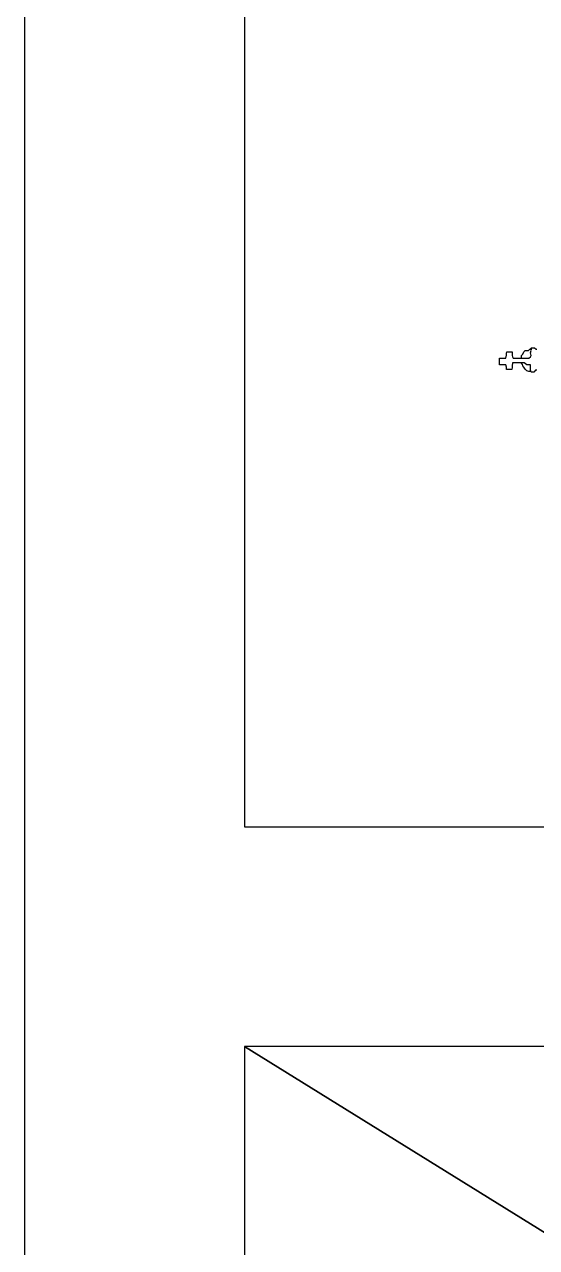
# Model space of a CAD drawing. Extents: x 731154 to 731744, y 4379381 to 4380408.
# Drawn here: x 731154.5 to 731177.8, y 4380201.9 to 4380257.5 of the extents above; entities that cross this region are included whole.
import ezdxf

# ---------------------------------------------------------------- set-up
doc = ezdxf.new("R2010")
doc.units = 0
doc.layers.get('0').update_dxf_attribs({"linetype": 'CONTINUOUS'})

msp = doc.modelspace()

# ---------------------------------------------------------------- linework, layer by layer
at = {"color": 0, "linetype": 'CONTINUOUS'}
for p, q in [((731177.42, 4380242.65), (731177.47, 4380242.72)), ((731177.42, 4380242.65), (731177.47, 4380242.72)), ((731177.47, 4380242.72), (731177.51, 4380242.72)), ((731177.47, 4380242.72), (731177.51, 4380242.72)), ((731177.51, 4380242.72), (731177.53, 4380242.77)), ((731177.51, 4380242.72), (731177.53, 4380242.77)), ((731177.51, 4380242.72), (731177.56, 4380242.72)), ((731177.53, 4380242.65), (731177.51, 4380242.72)), ((731177.51, 4380242.72), (731177.56, 4380242.72)), ((731177.53, 4380242.65), (731177.51, 4380242.72)), ((731177.53, 4380242.77), (731177.6, 4380242.77)), ((731177.53, 4380242.77), (731177.6, 4380242.77)), ((731177.6, 4380242.77), (731177.69, 4380242.77)), ((731177.6, 4380242.77), (731177.69, 4380242.77)), ((731177.69, 4380242.77), (731177.76, 4380242.72)), ((731177.69, 4380242.77), (731177.76, 4380242.72)), ((731177.76, 4380242.72), (731177.8, 4380242.72)), ((731177.76, 4380242.72), (731177.8, 4380242.72)), ((731176.1, 4380242.24), (731176.1, 4380242.3)), ((731176.1, 4380242.3), (731176.16, 4380242.3)), ((731176.1, 4380242.24), (731176.1, 4380242.3)), ((731176.1, 4380242.3), (731176.16, 4380242.3)), ((731176.1, 4380242), (731176.1, 4380242.24)), ((731176.1, 4380242), (731176.1, 4380242.24)), ((731176.16, 4380242.3), (731176.26, 4380242.3)), ((731176.16, 4380242.3), (731176.26, 4380242.3)), ((731176.26, 4380242.3), (731176.36, 4380242.3)), ((731176.26, 4380242.3), (731176.36, 4380242.3)), ((731176.36, 4380242.3), (731176.38, 4380242.3)), ((731176.36, 4380242.3), (731176.38, 4380242.3)), ((731176.38, 4380242.3), (731176.41, 4380242.44)), ((731176.38, 4380242.3), (731176.41, 4380242.44)), ((731176.41, 4380242.53), (731176.43, 4380242.59)), ((731176.41, 4380242.53), (731176.43, 4380242.59)), ((731176.41, 4380242.44), (731176.41, 4380242.53)), ((731176.41, 4380242.44), (731176.41, 4380242.53)), ((731176.43, 4380242.59), (731176.46, 4380242.59)), ((731176.43, 4380242.59), (731176.46, 4380242.59)), ((731176.46, 4380242.59), (731176.58, 4380242.59)), ((731176.46, 4380242.59), (731176.58, 4380242.59)), ((731176.58, 4380242.59), (731176.63, 4380242.59)), ((731176.58, 4380242.59), (731176.63, 4380242.59)), ((731176.63, 4380242.59), (731176.67, 4380242.59)), ((731176.63, 4380242.59), (731176.67, 4380242.59)), ((731176.67, 4380242.59), (731176.67, 4380242.49)), ((731176.67, 4380242.59), (731176.67, 4380242.49)), ((731176.67, 4380242.49), (731176.67, 4380242.43)), ((731176.67, 4380242.49), (731176.67, 4380242.43)), ((731176.67, 4380242.43), (731176.69, 4380242.36)), ((731176.67, 4380242.43), (731176.69, 4380242.36)), ((731176.69, 4380242.36), (731176.72, 4380242.3)), ((731176.69, 4380242.36), (731176.72, 4380242.3)), ((731176.72, 4380242.3), (731176.87, 4380242.3)), ((731176.72, 4380242.3), (731176.87, 4380242.3)), ((731176.87, 4380242.3), (731176.99, 4380242.3)), ((731176.87, 4380242.3), (731176.99, 4380242.3)), ((731176.99, 4380242.3), (731177.16, 4380242.3)), ((731176.99, 4380242.3), (731177.16, 4380242.3)), ((731177.09, 4380242.34), (731177.1, 4380242.43)), ((731177.09, 4380242.34), (731177.1, 4380242.43)), ((731177.1, 4380242.43), (731177.15, 4380242.49)), ((731177.1, 4380242.43), (731177.15, 4380242.49)), ((731177.15, 4380242.49), (731177.2, 4380242.59)), ((731177.15, 4380242.49), (731177.2, 4380242.59)), ((731177.16, 4380242.3), (731177.26, 4380242.3)), ((731177.16, 4380242.3), (731177.26, 4380242.3)), ((731177.2, 4380242.59), (731177.26, 4380242.65)), ((731177.2, 4380242.59), (731177.26, 4380242.65)), ((731177.26, 4380242.65), (731177.34, 4380242.65)), ((731177.26, 4380242.65), (731177.34, 4380242.65)), ((731177.26, 4380242.3), (731177.35, 4380242.3)), ((731177.26, 4380242.3), (731177.35, 4380242.3)), ((731177.34, 4380242.65), (731177.42, 4380242.65)), ((731177.34, 4380242.65), (731177.42, 4380242.65)), ((731177.35, 4380242.3), (731177.43, 4380242.3)), ((731177.35, 4380242.3), (731177.43, 4380242.3)), ((731177.43, 4380242.3), (731177.51, 4380242.36)), ((731177.43, 4380242.3), (731177.51, 4380242.36)), ((731177.51, 4380242.55), (731177.53, 4380242.65)), ((731177.51, 4380242.55), (731177.53, 4380242.65)), ((731177.53, 4380242.43), (731177.51, 4380242.55)), ((731177.53, 4380242.43), (731177.51, 4380242.55)), ((731177.51, 4380242.36), (731177.53, 4380242.43)), ((731177.51, 4380242.36), (731177.53, 4380242.43)), ((731176.17, 4380242), (731176.1, 4380242)), ((731176.17, 4380242), (731176.1, 4380242)), ((731176.24, 4380242), (731176.17, 4380242)), ((731176.24, 4380242), (731176.17, 4380242)), ((731176.38, 4380242), (731176.24, 4380242)), ((731176.38, 4380242), (731176.24, 4380242)), ((731176.39, 4380242), (731176.38, 4380242)), ((731176.39, 4380242), (731176.38, 4380242)), ((731176.41, 4380241.9), (731176.39, 4380242)), ((731176.41, 4380241.9), (731176.39, 4380242)), ((731176.41, 4380241.79), (731176.41, 4380241.9)), ((731176.41, 4380241.79), (731176.41, 4380241.9)), ((731176.46, 4380241.79), (731176.41, 4380241.79)), ((731176.46, 4380241.79), (731176.41, 4380241.79)), ((731176.56, 4380241.79), (731176.46, 4380241.79)), ((731176.56, 4380241.79), (731176.46, 4380241.79)), ((731176.66, 4380241.79), (731176.56, 4380241.79)), ((731176.66, 4380241.79), (731176.56, 4380241.79)), ((731176.67, 4380241.88), (731176.66, 4380241.79)), ((731176.67, 4380241.88), (731176.66, 4380241.79)), ((731176.69, 4380242.09), (731176.67, 4380241.96)), ((731176.69, 4380242.09), (731176.67, 4380241.96)), ((731176.67, 4380241.96), (731176.67, 4380241.88)), ((731176.67, 4380241.96), (731176.67, 4380241.88)), ((731176.79, 4380242.09), (731176.69, 4380242.09)), ((731176.79, 4380242.09), (731176.69, 4380242.09)), ((731176.87, 4380242.09), (731176.79, 4380242.09)), ((731176.87, 4380242.09), (731176.79, 4380242.09)), ((731177.06, 4380242.09), (731176.87, 4380242.09)), ((731177.06, 4380242.09), (731176.87, 4380242.09)), ((731177.22, 4380242.09), (731177.06, 4380242.09)), ((731177.22, 4380242.09), (731177.06, 4380242.09)), ((731177.14, 4380242.01), (731177.09, 4380242.08)), ((731177.14, 4380242.01), (731177.09, 4380242.08)), ((731177.16, 4380241.96), (731177.14, 4380242.01)), ((731177.16, 4380241.96), (731177.14, 4380242.01)), ((731177.2, 4380241.89), (731177.16, 4380241.96)), ((731177.2, 4380241.89), (731177.16, 4380241.96)), ((731177.26, 4380241.81), (731177.2, 4380241.89)), ((731177.26, 4380241.81), (731177.2, 4380241.89)), ((731177.34, 4380242), (731177.22, 4380242.09)), ((731177.34, 4380242), (731177.22, 4380242.09)), ((731177.34, 4380241.72), (731177.26, 4380241.81)), ((731177.34, 4380241.72), (731177.26, 4380241.81)), ((731177.48, 4380242), (731177.34, 4380242)), ((731177.48, 4380242), (731177.34, 4380242)), ((731177.43, 4380241.69), (731177.34, 4380241.72)), ((731177.43, 4380241.69), (731177.34, 4380241.72)), ((731177.51, 4380241.69), (731177.43, 4380241.69)), ((731177.51, 4380241.69), (731177.43, 4380241.69)), ((731177.51, 4380242), (731177.48, 4380242)), ((731177.51, 4380242), (731177.48, 4380242)), ((731177.51, 4380241.93), (731177.51, 4380242)), ((731177.51, 4380241.93), (731177.51, 4380242)), ((731177.51, 4380241.86), (731177.51, 4380241.93)), ((731177.51, 4380241.86), (731177.51, 4380241.93)), ((731177.51, 4380241.76), (731177.51, 4380241.86)), ((731177.51, 4380241.76), (731177.51, 4380241.86)), ((731177.54, 4380241.67), (731177.51, 4380241.76)), ((731177.54, 4380241.67), (731177.51, 4380241.76)), ((731177.59, 4380241.67), (731177.54, 4380241.67)), ((731177.59, 4380241.67), (731177.54, 4380241.67)), ((731177.66, 4380241.67), (731177.59, 4380241.67)), ((731177.66, 4380241.67), (731177.59, 4380241.67)), ((731177.74, 4380241.76), (731177.66, 4380241.67)), ((731177.74, 4380241.76), (731177.66, 4380241.67)), ((731177.8, 4380241.76), (731177.74, 4380241.76)), ((731177.8, 4380241.76), (731177.74, 4380241.76))]:
    msp.add_line(p, q, dxfattribs=at)

# ---------------------------------------------------------------- meshes
mesh = msp.add_polyface(dxfattribs=at)
corners = [(731154.5, 4379381), (731154.5, 4379381), (731154.5, 4379571.962), (731462.5, 4379381), (731154.5, 4379746.493), (731744, 4379381), (731154.5, 4380407.5), (731744, 4380042.007), (731744, 4380407.5)]
mesh.append_faces([[corners[k] for k in face] for face in [(0, 1, 3, 2), (2, 3, 5, 4), (4, 5, 7, 6), (6, 7, 8, 8)]], dxfattribs={"vtx0": -1, "vtx2": -1, "color": 0})
mesh = msp.add_polyface(dxfattribs=at)
corners = [(731164.5, 4380221), (731164.5, 4380221), (731164.5, 4380395.271), (731445.58, 4380221), (731164.5, 4380401.5), (731445.58, 4380227.229), (731445.58, 4380401.5)]
mesh.append_faces([[corners[k] for k in face] for face in [(0, 1, 3, 2), (2, 3, 5, 4), (4, 5, 6, 6)]], dxfattribs={"vtx0": -1, "vtx2": -1, "color": 0})
mesh = msp.add_polyface(dxfattribs=at)
corners = [(731164.5, 4379391), (731164.5, 4379391), (731164.5, 4379575.762), (731462.5, 4379391), (731164.5, 4379744.093), (731734, 4379391), (731164.5, 4380211), (731734, 4379857.907), (731462.5, 4380211), (731734, 4380042.668), (731734, 4380211)]
mesh.append_faces([[corners[k] for k in face] for face in [(0, 1, 3, 2), (2, 3, 5, 4), (4, 5, 7, 6), (6, 7, 9, 8), (8, 9, 10, 10)]], dxfattribs={"vtx0": -1, "vtx2": -1, "color": 0})

doc.saveas('drawing.dxf')
